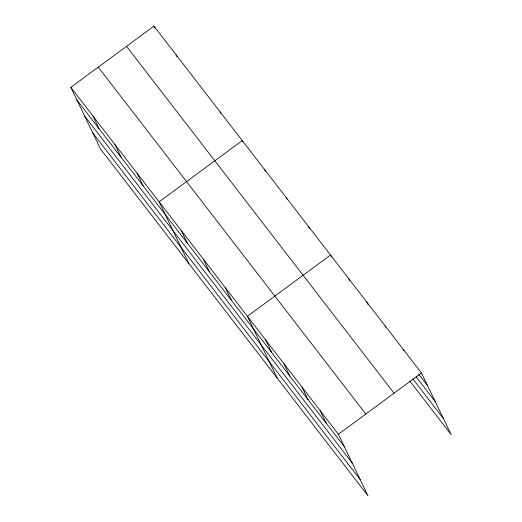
<?xml version="1.0" encoding="UTF-8"?>
<svg xmlns="http://www.w3.org/2000/svg" width="522" height="522" viewBox="0 0 522 522"><rect width="100%" height="100%" fill="white"/><g stroke="black" fill="none" stroke-linecap="round" stroke-linejoin="round"><path stroke-width="0.78" d="M70.848 87.357L338.38 434.252L368.049 495.9L100.518 149.005L70.848 87.357L153.951 26.1L421.482 372.995L451.152 434.643L409.855 381.093M338.38 434.252L421.482 372.995M418.709 374.143L427.557 385.614M416.171 376.93L435.341 401.796M412.882 378.939L443.367 418.468M126.526 46.314L394.058 393.21M98.273 67.142L365.805 414.037M76.917 99.976L344.455 446.871M84.708 116.152L352.239 463.053M92.727 132.823L360.265 479.718M403.291 349.407L403.969 350.81M385.099 325.819L385.778 327.222M366.907 302.231L367.919 304.333M348.716 278.644L349.727 280.745M331.535 257.157L330.524 255.056L247.415 316.306L277.084 377.954M308.45 226.431L309.461 228.538M286.382 197.812L287.054 199.215M264.308 169.193L265.32 171.301M242.913 141.977L242.241 140.575L159.132 201.831L188.801 263.479M220.167 111.956L220.839 113.359M176.025 54.719L177.036 56.82M153.951 26.1L154.962 28.201M320.188 410.664L326.263 423.283M301.997 387.076L308.065 399.695M283.805 363.488L289.873 376.101M265.613 339.894L271.681 352.513M225.347 287.687L231.422 300.307M203.273 259.069L209.348 271.688M181.206 230.45L187.274 243.069M137.058 173.213L143.132 185.832M114.99 144.594L121.065 157.213M92.916 115.975L98.991 128.595"/></g></svg>
